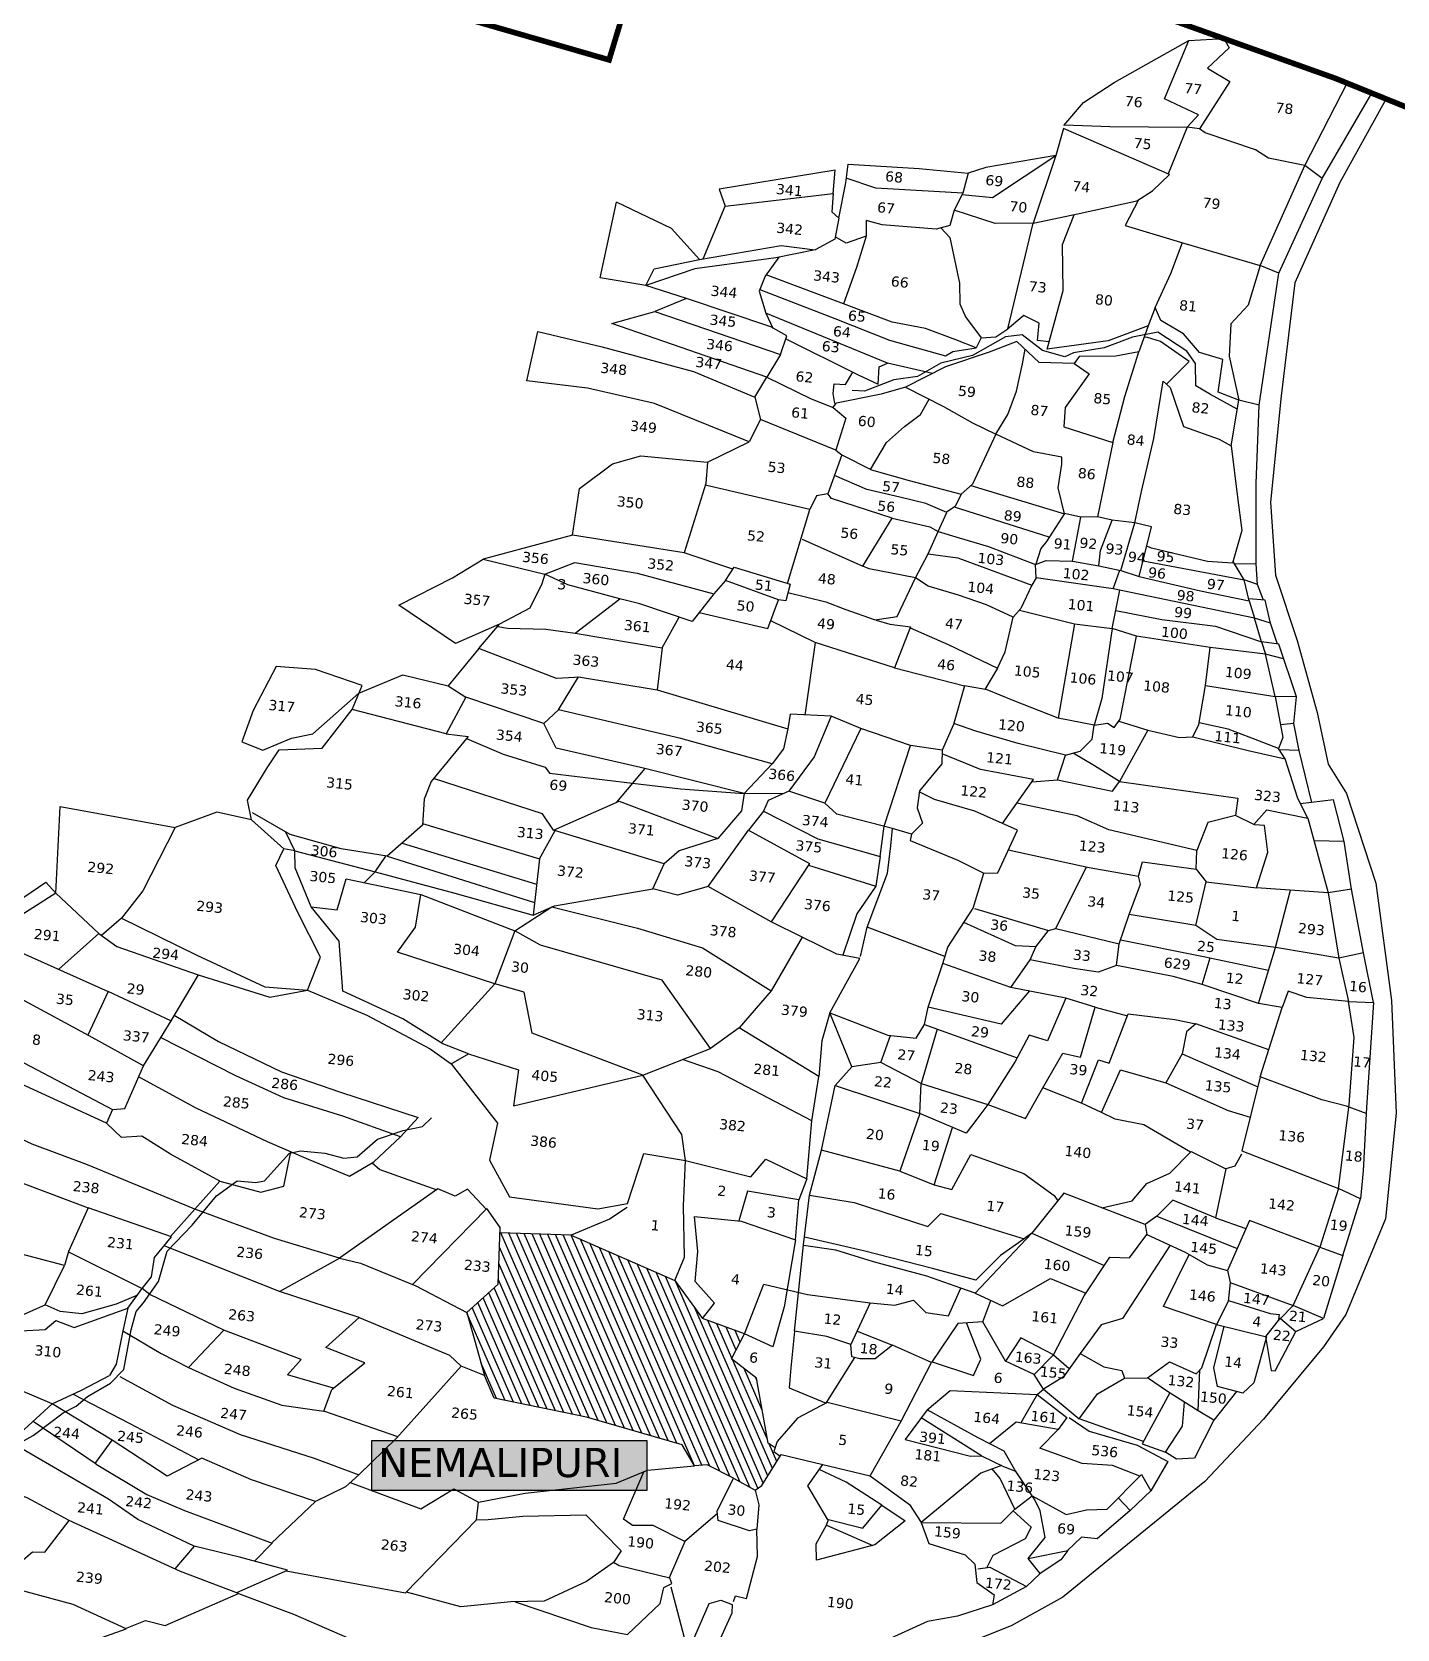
# Model space of a CAD drawing. Header units: inches. Extents: x 394927 to 400956, y 1849711 to 1856189.
# Drawn here: x 397017 to 399446, y 1851178 to 1854018 of the extents above; entities that cross this region are included whole.
import ezdxf

# ---------------------------------------------------------------- set-up
doc = ezdxf.new("R2010")
doc.units = ezdxf.units.IN
doc.header["$MEASUREMENT"] = 0
for name, color, linetype in [('BND', 6, 'Continuous'), ('NALA', 4, 'Continuous'), ('SY.AREA', 7, 'Continuous'), ('TEXT', 7, 'Continuous'), ('VILLAGE AREA', 1, 'Continuous')]:
    doc.layers.add(name, color=color, linetype=linetype)
doc.styles.get("Standard").update_dxf_attribs({"font": 'verdana.ttf'})

msp = doc.modelspace()

# ---------------------------------------------------------------- hatches: boundary and pattern name
h = msp.add_hatch(color=2)
h.dxf.hatch_style = 1
h.paths.add_polyline_path([(397621.7, 1851513.2), (398111, 1851513.2), (398111, 1851424.3), (397621.7, 1851424.3)])
at = {"layer": 'VILLAGE AREA', "linetype": 'ByBlock'}
h = msp.add_hatch(dxfattribs=at)
h.set_pattern_fill('ANSI31', color=256, scale=100, angle=68.5464313)
h.paths.add_polyline_path([(398209.9, 1851729.7), (398160.7, 1851797.7), (397976.7, 1851878.1), (397849.9, 1851882.4), (397846.8, 1851791), (397791, 1851740.7), (397822.3, 1851628.3), (397839.3, 1851588.3), (398003.5, 1851554.6), (398174.1, 1851505.5), (398195.7, 1851467.6), (398218.4, 1851469.9), (398265.5, 1851445.7), (398303.6, 1851424.9), (398315.7, 1851433.2), (398348.2, 1851484.8), (398337.1, 1851493.5), (398339.4, 1851500), (398326.6, 1851508.2), (398306.4, 1851623.6), (398261.8, 1851658.1), (398284.9, 1851702.7)])

# ---------------------------------------------------------------- linework, layer by layer
at = {"color": 4}
msp.add_lwpolyline([(399426.1, 1853898.7), (399343.9, 1853750), (399263.5, 1853571.4), (399239.7, 1853370.5), (399220.4, 1853181.5), (399229.4, 1853051.9), (399268, 1852935.8), (399303.8, 1852807.7), (399323.1, 1852715.6), (399355.9, 1852663.3), (399408, 1852504), (399435.5, 1852295.4), (399444.3, 1852095.2), (399425.1, 1851906.9), (399354.7, 1851736.8), (399314.8, 1851679.3), (399208.3, 1851550.6), (399103.4, 1851439.9), (398851.1, 1851234.4), (398759, 1851183.3), (398642, 1851136.6)], dxfattribs=at)
at = {"color": 2}
msp.add_lwpolyline([(397621.7, 1851513.2), (398111, 1851513.2), (398111, 1851424.3), (397621.7, 1851424.3)], close=True, dxfattribs=at)
at = {"layer": 'BND', "lineweight": 30, "const_width": 10}
for points in [[(398156.8, 1854341.1), (398043.9, 1853968.1), (397483.2, 1854129.9)], [(399484.7, 1851100), (399579.2, 1851279.4), (399790.8, 1851659.2), (399839.1, 1851752.4), (399873.4, 1852073.8), (399900.3, 1852310.8), (399918.1, 1852378.4), (399862.4, 1852528.8), (399827.5, 1852588.7), (399763, 1852761.6), (399726.7, 1852864.1), (399638.3, 1853115.9), (399675.9, 1853319.2), (399722.5, 1853530.2), (399770.1, 1853759.4), (399336, 1853935.2), (398699.3, 1854162.3)]]:
    msp.add_lwpolyline(points, dxfattribs=at)
at = {"layer": 'NALA'}
for points in [[(399161.5, 1853347.2), (399113.7, 1853373.2), (399087.6, 1853388.6), (399086.9, 1853428.3), (399071.5, 1853450.1), (399020.3, 1853483.7), (398975.2, 1853475.3), (398924.4, 1853456.3), (398870, 1853446.9), (398854.5, 1853440.1), (398815, 1853451.4), (398779, 1853478.9), (398749.1, 1853475.4), (398690.5, 1853442.4), (398633.8, 1853428.6), (398592.7, 1853405), (398550.6, 1853399), (398498.2, 1853378.8), (398476.2, 1853380)], [(396939.8, 1851478.1), (397019.4, 1851522), (397073, 1851562.2), (397095.8, 1851573.9), (397115.8, 1851591.3), (397156.8, 1851614.9), (397180.7, 1851639.2), (397193.9, 1851710), (397202.8, 1851742.6), (397215.8, 1851757.5), (397242.1, 1851795.5), (397257.9, 1851849.8), (397302.1, 1851895.6), (397345.4, 1851947.8), (397382.1, 1851974.8), (397415.3, 1851971.6), (397430.8, 1851974.7), (397475.3, 1852024.2), (397495.1, 1852028), (397538.5, 1852023.7), (397572.2, 1852015.2), (397595.5, 1852017.6), (397631.7, 1852048.7), (397677.7, 1852064.5), (397711.8, 1852071.1), (397728, 1852086.8)]]:
    msp.add_lwpolyline(points, dxfattribs=at)
at = {"layer": 'SY.AREA'}
for points in [[(398853, 1853851.4), (398887.6, 1853892.4), (398942.6, 1853927.8), (399075.2, 1854002.7), (399137.2, 1854006.1), (399146.7, 1853989.4), (399108.5, 1853953.3), (399148, 1853929.8), (399094.4, 1853845.5), (399072.5, 1853848.5), (399092.4, 1853870.5), (399032.1, 1853898.6), (399075.2, 1854002.7)], [(399281.7, 1853780), (399356.7, 1853926.8)], [(399312.2, 1853757), (399400.7, 1853909)], [(398672.1, 1853728.9), (398725.7, 1853723.2), (398838.8, 1853798.2), (398798.5, 1853677.9), (398880.1, 1853694.7), (398982.8, 1853717.5), (399010.4, 1853735.4), (399040.8, 1853764.4), (398852.4, 1853845.9), (398838.8, 1853798.2), (398714.2, 1853776.9), (398682.8, 1853766.4)], [(398854.1, 1853852.7), (398934.9, 1853849.6), (399072.5, 1853848.5), (399038.7, 1853765.3)], [(398985.5, 1853719.2), (398962, 1853673.8), (399066.4, 1853642.3), (399202, 1853602.3), (399281.7, 1853780), (399217.2, 1853793.5), (399193.8, 1853808.2), (399104.3, 1853838.3), (399094.4, 1853845.5)], [(398442.6, 1853730.5), (398445.8, 1853771.9), (398239.9, 1853738), (398250.2, 1853707.7)], [(398452.5, 1853686.9), (398464.9, 1853749.6), (398469, 1853782.9), (398595.3, 1853775), (398682.8, 1853766.4), (398673.1, 1853731), (398518.5, 1853740), (398465.9, 1853757.6)], [(399235.6, 1853588.8), (399312.2, 1853757), (399281.7, 1853780)], [(398109.3, 1853566.8), (398028, 1853580.4), (398057.2, 1853715.1)], [(398204.5, 1853613.4), (398154.8, 1853668.2), (398057.2, 1853715.1)], [(398211.5, 1853614.5), (398250.2, 1853707.7), (398442.6, 1853730.5), (398440.3, 1853697.9), (398452.5, 1853686.9), (398445.3, 1853649.5), (398410.6, 1853630.4)], [(398673.1, 1853731), (398657.7, 1853700.6), (398649.8, 1853673.8), (398626, 1853667.3), (398529.9, 1853675), (398501.3, 1853682.2), (398501.3, 1853654.7), (398465.4, 1853642.2), (398446, 1853653.3)], [(398705.6, 1853473.9), (398731.6, 1853475.8), (398753.4, 1853489.7), (398798.5, 1853677.9), (398731, 1853677.4), (398657.7, 1853700.6)], [(399015.1, 1853527.7), (399003, 1853495.2), (398932, 1853468.4), (398823, 1853453.4), (398851.9, 1853557.9), (398850.2, 1853639.8), (398871.1, 1853692.8)], [(398634, 1853669.5), (398650.3, 1853652.5), (398667.2, 1853570.9), (398668.1, 1853534.5), (398678.2, 1853511.3), (398705.6, 1853473.9), (398696.8, 1853456.2)], [(398181.7, 1853543.7), (398109.3, 1853566.8), (398123.8, 1853596.4), (398204.5, 1853613.4), (398350, 1853638.1), (398410.6, 1853630.4), (398340.7, 1853616), (398196.6, 1853596.4), (398109.3, 1853566.8)], [(398501.3, 1853654.7), (398484.2, 1853598.7), (398461, 1853534.4), (398323.6, 1853586.1)], [(399202, 1853602.3), (399180.8, 1853531.8), (399149.9, 1853498.5), (399147, 1853441.1), (399164.2, 1853363), (399127.4, 1853377.3), (399135.7, 1853435.1), (399094.3, 1853448), (399065.6, 1853481), (399025.3, 1853504.5), (399015.1, 1853527.7), (399043.2, 1853588), (399063.8, 1853643.1)], [(398345.9, 1853617), (398321.5, 1853583.2), (398310.9, 1853556.8), (398323, 1853517.4), (398335.3, 1853491.3)], [(399200.3, 1853354.1), (399235.6, 1853588.8), (399202, 1853602.3)], [(398312.2, 1853560), (398445.2, 1853508.4), (398542.6, 1853469.5), (398642.1, 1853442), (398655.3, 1853449.6), (398696.8, 1853456.2), (398660.9, 1853470.4), (398606.9, 1853490.7), (398547.6, 1853501.9), (398461, 1853534.4)], [(398303.2, 1853368.2), (398324.3, 1853403.6), (398048.5, 1853499.1), (398125.3, 1853520.8), (398348.7, 1853443.9), (398324.3, 1853403.6)], [(398348.7, 1853443.9), (398360, 1853477.4), (398331.4, 1853493.5), (398181.7, 1853543.7), (398125.3, 1853520.8)], [(398619.1, 1853410.4), (398539.4, 1853428.6), (398435.2, 1853471.7), (398323, 1853517.4)], [(399003, 1853495.2), (398986, 1853448.9), (398945.3, 1853441.4), (398880.4, 1853440.6), (398871.2, 1853428.2), (398809.1, 1853429.9), (398769.3, 1853467.5), (398720.3, 1853448.4), (398642.3, 1853422.3), (398571.1, 1853385.8), (398638.9, 1853351.6), (398690.2, 1853322.6), (398731.8, 1853302.6), (398753, 1853337.7), (398768.6, 1853378.8), (398779.6, 1853427.5), (398784.1, 1853453.5)], [(398826.7, 1853466.8), (398805.9, 1853469.2), (398808.9, 1853500), (398781.8, 1853513.3), (398752.7, 1853489.2)], [(398218.7, 1853252.6), (398293, 1853289), (398124.6, 1853356.8), (398005.3, 1853384.3), (397897.8, 1853397.5), (397916.9, 1853484.9), (398031.6, 1853457.9), (398193.8, 1853413.9), (398303.2, 1853368.2), (398313.4, 1853328.6), (398293, 1853289)], [(398358.1, 1853471.9), (398486.7, 1853408.1), (398522.4, 1853391.2), (398524.5, 1853422.1), (398539.4, 1853428.6)], [(399035.7, 1853391.3), (399075.7, 1853431.9), (399025, 1853467.5), (399001.7, 1853474.4), (398995.7, 1853475.2)], [(398871.2, 1853428.2), (398897.8, 1853409.6), (398855.5, 1853349.9), (398853, 1853315.5), (398940, 1853287.4), (398961.4, 1853369.7), (398986, 1853448.9)], [(398324.3, 1853403.6), (398403.2, 1853365.5), (398442.5, 1853349.7), (398448, 1853357.6)], [(398571.1, 1853385.8), (398527.8, 1853373.9), (398445.3, 1853357.1), (398442.6, 1853375.1), (398444.2, 1853391.8), (398464.6, 1853390.7), (398477.5, 1853412.6)], [(398954.3, 1853060.2), (398987, 1853049.3), (399008.9, 1853137.5), (398979, 1853144.6), (398991.1, 1853200.6), (399013.1, 1853294.8), (399029.8, 1853396.9), (399042, 1853385.5), (399065.8, 1853316.2), (399129, 1853293.7), (399150.4, 1853281.9), (399164.2, 1853363)], [(398442.5, 1853349.7), (398465, 1853331), (398447, 1853273.8), (398313.4, 1853328.6)], [(398509, 1853239.9), (398537.5, 1853287.4), (398569.3, 1853316.4), (398597.8, 1853337.6), (398613.4, 1853364.5)], [(399195, 1853072), (399194.8, 1853214.5), (399200.3, 1853354.1), (399164.2, 1853363)], [(398731.8, 1853302.6), (398690.2, 1853213.8), (398670.3, 1853195.8)], [(398687.2, 1853211.1), (398853.8, 1853160.9), (398842.8, 1853207), (398849.5, 1853249.3), (398849.2, 1853261.8), (398799, 1853271.3), (398731.8, 1853302.6)], [(397978.6, 1853123.2), (397991.5, 1853206.1), (398049.8, 1853249.7), (398100.6, 1853264.2), (398218.7, 1853252.6), (398215.9, 1853214.7), (398177.6, 1853091.6)], [(398447, 1853273.8), (398458.1, 1853265.7), (398433.1, 1853196.3), (398412.6, 1853192.6), (398401.3, 1853168.6)], [(398458.1, 1853265.7), (398511, 1853238.9), (398577.5, 1853220.4), (398670.3, 1853195.8), (398659.3, 1853173.6), (398644, 1853163.9)], [(398940, 1853287.4), (398912.9, 1853155.5), (398883.1, 1853154.9)], [(399150.4, 1853281.9), (399161.9, 1853190.2), (399169.6, 1853131), (399153.1, 1853073.2), (399108.3, 1853075.8), (399008.9, 1853100), (399000.5, 1853103.5)], [(398361.3, 1853037.2), (398401.3, 1853168.6), (398215.1, 1853212.1)], [(398547.4, 1853153), (398614.7, 1853137.6), (398629.6, 1853129.4), (398644.9, 1853163.5), (398607.1, 1853179.1), (398561.1, 1853190.4), (398502.4, 1853204.4), (398444.9, 1853229.1)], [(398387.4, 1853115.5), (398495.5, 1853067.7), (398547.4, 1853153), (398439.6, 1853188.4), (398433.1, 1853196.3)], [(398611.4, 1853090), (398629.6, 1853129.4), (398666.4, 1853118), (398719.1, 1853102.6), (398802.3, 1853071), (398821.4, 1853077.8), (398868.3, 1853076.8), (398883.1, 1853154.9), (398854.1, 1853161.4), (398822.1, 1853111.4), (398811.7, 1853099.2), (398802.9, 1853071.2)], [(398827, 1853119.1), (398658.2, 1853172.9)], [(398868.3, 1853076.8), (398915.2, 1853068.1), (398918, 1853095.9), (398939.1, 1853149.5), (398912.9, 1853155.5)], [(398915.2, 1853068.1), (398954.3, 1853060.2), (398979, 1853144.6), (398939.1, 1853149.5)], [(398264.1, 1853062.6), (398177.6, 1853091.6), (397978.6, 1853123.2), (397819.6, 1853080.2)], [(397812.4, 1852921.5), (397849.2, 1852964.4), (397770.4, 1852930.2), (397670, 1852998.7), (397765.1, 1853047.1), (397819.6, 1853080.2), (397929.7, 1853053.6), (397924.2, 1853036.4), (397903.2, 1852992.9), (397849.2, 1852964.4)], [(397929.7, 1853053.6), (397982.9, 1853074.4), (398093.9, 1853055.1), (398230, 1853018.5), (398191.6, 1852969.2), (398098.8, 1853000.7), (398063.2, 1853009.7)], [(398251, 1853042.5), (398266.3, 1853066.1), (398365.8, 1853035.9), (398358.2, 1853005.9), (398345.4, 1853008.1)], [(398362.1, 1853021.2), (398429.7, 1853004.2), (398463.2, 1852991.2), (398517.5, 1852972.1), (398556.5, 1852978.5), (398588.7, 1853046.8), (398506.5, 1853063.1), (398495.5, 1853067.7)], [(398579.6, 1852958.2), (398647.1, 1852928.2), (398735, 1852886.4), (398748.6, 1852915.2), (398762.8, 1852977.1), (398715.4, 1852999.1), (398665.5, 1853016.3), (398611.8, 1853032.3), (398588.7, 1853046.8), (398611.4, 1853090), (398664.3, 1853082.8), (398796, 1853034.1), (398776.6, 1852992.6), (398762.8, 1852977.1)], [(398803.4, 1853047.1), (398802.3, 1853071)], [(398987, 1853049.3), (399096, 1853023.9), (399182.5, 1853006.4), (399173.6, 1853043.3), (399153.9, 1853076.2)], [(398994, 1853077.4), (399173.6, 1853043.3)], [(399197.5, 1853035.1), (399195, 1853072), (399156.7, 1853071.5)], [(397845.7, 1852960.3), (397863.4, 1852957.7), (397931.2, 1852955.7), (397983.6, 1852948.7), (398063.2, 1853009.7), (397970.6, 1853034.7), (397929.7, 1853053.6)], [(398204.1, 1852985.2), (398326.4, 1852956.9), (398345.4, 1853008.1), (398251, 1853042.5), (398230, 1853018.5)], [(398940.9, 1853027.4), (398803.4, 1853047.1), (398796, 1853034.1)], [(399182.5, 1853006.4), (399192.2, 1852975.2), (398940.9, 1853027.4), (398952.4, 1853060.6)], [(399208.1, 1853007.5), (399197.5, 1853035.1), (399173.6, 1853043.3)], [(398773.7, 1852989.3), (398872.1, 1852965.4), (398938.8, 1852956.9), (398952.4, 1853025)], [(399220.3, 1852966.7), (399211.1, 1853007.3), (399181.8, 1853009.4)], [(397983.6, 1852948.7), (398138.6, 1852922.3), (398168.4, 1852977.1)], [(398945.2, 1852988.8), (399027.4, 1852973.2), (399122.5, 1852960.8), (399204.4, 1852933.2), (399192.2, 1852975.2)], [(398519, 1852972), (398543.3, 1852964.5), (398580.2, 1852959.8), (398551.6, 1852887.1), (398410.3, 1852932.1), (398331.5, 1852970.8)], [(398872.1, 1852965.4), (398842.6, 1852797.3)], [(399204.4, 1852933.2), (399211.7, 1852911.2), (399113.4, 1852923.4), (398982.1, 1852943.2), (398938.8, 1852956.9), (398920.6, 1852832.3), (398907.1, 1852785.3), (398930.6, 1852788.6), (398942.3, 1852780.6), (398953.2, 1852795.8), (398982.1, 1852943.2)], [(399232.8, 1852929.3), (399220.3, 1852966.7), (399192.2, 1852975.2)], [(397992.9, 1852870.6), (397950.5, 1852867.9), (397812.4, 1852921.5), (397757.9, 1852855)], [(398138.6, 1852922.3), (398129.6, 1852848.1)], [(398410.3, 1852932.1), (398392.1, 1852803.1)], [(398950.5, 1852792), (399002.5, 1852775.9), (399058.8, 1852762.9), (399082.1, 1852764.4), (399093, 1852786.4), (399104.8, 1852855.3), (399113.4, 1852923.4)], [(399266.7, 1852835.3), (399235.1, 1852929), (399204.4, 1852933.2)], [(399104.8, 1852855.3), (399228.6, 1852836.2), (399211.7, 1852911.2)], [(399243.9, 1852902.9), (399211.7, 1852911.2)], [(397408, 1852616.6), (397400.4, 1852651.9), (397435.4, 1852709), (397456.7, 1852741.1), (397533.2, 1852743.9), (397586.7, 1852813), (397604.7, 1852855.4), (397521.9, 1852884.3), (397451.4, 1852889.5), (397410.8, 1852811.3), (397390.6, 1852755.3), (397428.1, 1852740.4), (397478.7, 1852762.2), (397516.7, 1852769.8), (397599, 1852841.9), (397676.7, 1852874.3), (397757.9, 1852855), (397788.8, 1852834.7), (397753.9, 1852769.8), (397586.7, 1852813)], [(397953.8, 1852812.3), (397989.3, 1852871.2), (398129.6, 1852848.1), (398361.6, 1852778.8)], [(398551.6, 1852887.1), (398676, 1852854.7), (398656.6, 1852786.3), (398636.4, 1852740.4), (398580.3, 1852748.9)], [(398735, 1852886.4), (398712.5, 1852848.5)], [(398107.4, 1852707.9), (397949.8, 1852743.9), (397928.1, 1852787.9), (397788.8, 1852834.7)], [(398855.7, 1852731.5), (398881.8, 1852738.7), (398903.5, 1852760.1), (398907.1, 1852785.3), (398842.6, 1852797.3), (398762.5, 1852828.7), (398716.4, 1852847.8), (398676, 1852854.7)], [(399228.6, 1852836.2), (399242.7, 1852763), (399234.5, 1852743.8), (399182.7, 1852763.9), (399145.4, 1852778.2), (399093.4, 1852788.9)], [(399262, 1852787.9), (399266.7, 1852835.3), (399228.6, 1852836.2)], [(398334, 1852716.3), (398171.3, 1852761.2), (397953.8, 1852812.3), (397928.1, 1852787.9)], [(398439.2, 1852800.9), (398365.9, 1852804.4), (398361.6, 1852778.8), (398354.3, 1852743.2), (398334, 1852716.3), (398284.1, 1852663.5), (398355.6, 1852664.1)], [(398494.5, 1852778.1), (398439.2, 1852800.9), (398408.8, 1852728.5), (398363.7, 1852667.8)], [(398526.4, 1852551.3), (398533.2, 1852605.2), (398580.3, 1852748.9), (398492, 1852779), (398427.8, 1852646.6)], [(398795.9, 1852684.4), (398841.6, 1852688), (398855.7, 1852731.5), (398771.6, 1852752.5), (398696.5, 1852774.5), (398657, 1852787.9)], [(399271.6, 1852740.1), (399262, 1852787.9), (399238.4, 1852785.5)], [(397753.9, 1852769.8), (397793.2, 1852765.1), (397727.4, 1852685.1), (397714.7, 1852653.5), (397711.9, 1852607), (397649.3, 1852551.8), (397567.5, 1852565), (397476.6, 1852590.4), (397409.4, 1852629)], [(397790.3, 1852761.6), (397855.5, 1852733.6), (397930.4, 1852710.2), (397937.8, 1852699.5), (398085.4, 1852681.8), (398171.2, 1852672), (398284.1, 1852663.5)], [(399002.5, 1852775.9), (398952, 1852685.1), (398907.7, 1852712.9), (398869.3, 1852735.3)], [(399082.1, 1852764.4), (399181, 1852739.7), (399246.5, 1852725.1), (399234.5, 1852743.8)], [(398636.4, 1852740.4), (398636, 1852716), (398596.1, 1852668.1), (398592.1, 1852638.2), (398601.2, 1852610.9), (398581.7, 1852591.3), (398548.1, 1852601.3)], [(398744, 1852609.9), (398798.6, 1852688.3), (398704.5, 1852706.3), (398636.3, 1852734.3)], [(399190.8, 1852608.2), (399214.2, 1852634.7), (399287.1, 1852619.7), (399269, 1852654.7), (399246.5, 1852725.1)], [(399294, 1852647.5), (399271.6, 1852740.1), (399236.1, 1852741.3)], [(398284.1, 1852663.5), (398107.4, 1852707.9), (398056.8, 1852647.9)], [(397627.6, 1852524.5), (397769.7, 1852486.1), (397908.7, 1852447.3), (397946.6, 1852463.5), (398121.9, 1852493.9), (398141.8, 1852538.6), (397945.2, 1852598.6), (397925.5, 1852627.3), (397731.6, 1852690.2)], [(398491.3, 1852373.8), (398502.9, 1852425.7), (398539.4, 1852521.7), (398545.1, 1852570.5), (398548.1, 1852601.3), (398449.1, 1852626.9), (398427.8, 1852646.6), (398363.7, 1852667.8), (398326.7, 1852651), (398318.3, 1852632.3), (398291.7, 1852598.1)], [(398581.7, 1852591.3), (398579.6, 1852579.8), (398664.2, 1852545.1), (398710.8, 1852521.9), (398735.4, 1852522.5), (398770.2, 1852598.2), (398694.3, 1852632.1), (398622.9, 1852652.7), (398595.8, 1852666.3)], [(398841.6, 1852688), (398939.5, 1852667.8), (398952, 1852685.1), (399162.5, 1852655.4), (399158.5, 1852624.6), (399109.3, 1852611.8), (399089.7, 1852561.9), (398932.9, 1852598.8), (398876.6, 1852623.9), (398769.3, 1852646.2)], [(397059.9, 1852486), (397067.3, 1852640.5), (397272.2, 1852603.1), (397214.4, 1852490.3), (397176.8, 1852442.1), (397141.1, 1852410.9)], [(397945.2, 1852598.6), (398061.7, 1852650.1), (398237.1, 1852583.5)], [(398284.1, 1852663.5), (398279.2, 1852632.4), (398237.1, 1852583.5), (398168.8, 1852561.3), (398141.8, 1852538.6)], [(399351.5, 1852578), (399332.3, 1852652.2), (399274.1, 1852645)], [(397176.8, 1852442.1), (397310.6, 1852376.2), (397431.7, 1852319.7), (397507.3, 1852314), (397530.3, 1852372.3), (397489.8, 1852453.3), (397451.1, 1852535.4), (397465.3, 1852565.2), (397408, 1852616.6), (397346.2, 1852630.5), (397272.2, 1852603.1)], [(397712.1, 1852610.2), (397920.2, 1852547.4), (397947.9, 1852597.7)], [(398318.3, 1852632.3), (398415, 1852582.8), (398526.4, 1852551.3), (398518.5, 1852498.6)], [(399088.4, 1852528.8), (399105.8, 1852506.6), (399195.7, 1852495.8), (399215.6, 1852559.3), (399209.6, 1852606.8), (399192, 1852607.6), (399158.5, 1852624.6)], [(399287.1, 1852619.7), (399323.2, 1852486.9), (399195.7, 1852495.8)], [(397485, 1852561.4), (397469.1, 1852594.7)], [(398220.4, 1852498.1), (398291.7, 1852598.1), (398400.4, 1852539.1), (398332.5, 1852435)], [(399364.6, 1852493.3), (399351.5, 1852578), (399298.1, 1852579.4)], [(397313.1, 1852340.9), (397440.4, 1852301.6), (397507.3, 1852314), (397612.9, 1852269.1), (397725.6, 1852209.6), (397762.8, 1852182.6), (397794, 1852200.3), (397748.2, 1852218.6), (397677.2, 1852262.7), (397570.4, 1852312.2), (397563.5, 1852401), (397514.1, 1852462.1), (397485.5, 1852531.1), (397485, 1852561.4), (397465.3, 1852565.2)], [(397485, 1852561.4), (397627.6, 1852524.5), (397647, 1852552.2)], [(397649.3, 1852551.8), (397911.3, 1852469.6)], [(397675.8, 1852575.2), (397915, 1852502.1)], [(398754.1, 1852563.3), (398897.9, 1852531.9), (398985.4, 1852516.4), (398992.9, 1852542.1), (399088.4, 1852528.8), (399089.7, 1852561.9)], [(397627.6, 1852524.5), (397608.3, 1852504.7)], [(397920.2, 1852547.4), (397908.7, 1852447.3)], [(398398.4, 1852535.9), (398518.5, 1852498.6), (398484.8, 1852449.8), (398459.8, 1852375.9)], [(398694.2, 1852459), (398825.4, 1852420.1), (398838.4, 1852423.7), (398893.3, 1852532.9)], [(396936.3, 1852408.2), (396920.5, 1852423.6), (397041.9, 1852505.9), (397059.9, 1852486), (396936.3, 1852408.2)], [(397514.1, 1852462.1), (397560.4, 1852456.9), (397576, 1852511.5), (397708.8, 1852483.8)], [(398387.6, 1852408.2), (398332.5, 1852435), (398220.4, 1852498.1), (398165.8, 1852483), (398121.9, 1852493.9)], [(398856.5, 1852299.4), (398758.7, 1852318.8), (398637.6, 1852361), (398646.3, 1852390.4), (398691.3, 1852459.3), (398710.8, 1852521.9)], [(399087.6, 1852428.9), (398969.2, 1852448.3), (398989.1, 1852502.1), (398985.4, 1852516.4)], [(399342.1, 1852370.7), (399359, 1852293.7), (399285.4, 1852301), (399252.2, 1852312), (399241.5, 1852282.8), (399199.2, 1852289.9), (399229.5, 1852389.5), (399125.2, 1852403.7), (399087.6, 1852428.9), (399105.8, 1852506.6)], [(397059.9, 1852486), (397136, 1852414.5), (397064.9, 1852350.9)], [(397876, 1852419), (397840.8, 1852324.8), (397667.6, 1852381.5), (397699.7, 1852425.9), (397708.8, 1852483.8), (397876, 1852419)], [(399323.2, 1852486.9), (399342.1, 1852370.7), (399229.5, 1852389.5), (399256.1, 1852491.6)], [(399386.1, 1852380.2), (399364.6, 1852493.3), (399323.2, 1852486.9)], [(397942.3, 1852461.7), (398094.2, 1852423.9), (398210.3, 1852389.2), (398332.1, 1852312.8), (398275.4, 1852246.6), (398224.2, 1852210.1), (398138.4, 1852331.8), (397922, 1852393.7), (397876, 1852419), (397942.3, 1852461.7)], [(398838.4, 1852423.7), (398951.2, 1852396.1), (398969.2, 1852448.3)], [(397136, 1852414.5), (397168.3, 1852391.5), (397313.1, 1852340.9), (397264.4, 1852259.2), (397152.7, 1852311.7)], [(398641.3, 1852373.4), (398502.9, 1852425.7)], [(398803, 1852391.1), (398766.9, 1852392.7), (398674.8, 1852434.1)], [(398946.4, 1852357.4), (398914, 1852346), (398870.5, 1852352.2), (398792.8, 1852367.6), (398803, 1852391.1), (398825.4, 1852420.1)], [(396916.3, 1852345.9), (396936.3, 1852408.2), (397152.7, 1852311.7), (397116.6, 1852233.9)], [(398436.6, 1852273.5), (398490, 1852370.2), (398448.9, 1852378), (398387.6, 1852408.2), (398332.1, 1852312.8)], [(399098.7, 1852323.9), (399047.2, 1852337.8), (398946.4, 1852357.4), (398951.2, 1852396.1)], [(398953.7, 1852403.4), (399101.6, 1852373.5), (399217.2, 1852349.1)], [(399404, 1852291.7), (399386.1, 1852380.2), (399342.1, 1852370.7)], [(398791.5, 1852312.3), (398741.5, 1852253.4), (398611.4, 1852283.8), (398637.6, 1852361)], [(398758.7, 1852318.8), (398792.8, 1852367.6)], [(399199.2, 1852289.9), (399098.7, 1852323.9), (399113.2, 1852371)], [(396873.4, 1852244.6), (396916.3, 1852345.9), (396970.6, 1852317.2), (396940.8, 1852251.8), (396971.6, 1852240.1), (396958.1, 1852207.8), (397160.6, 1852101.4), (397149.6, 1852077.4), (396998.8, 1852146.7), (396980.3, 1852126), (396902.2, 1852167)], [(397840.8, 1852324.8), (397745.4, 1852220.3)], [(397794, 1852200.3), (397882.5, 1852171.9), (397873.7, 1852108.3), (398104.1, 1852162.7), (397907.1, 1852237.3), (397892.7, 1852310.5), (397840.8, 1852324.8)], [(397160.6, 1852101.4), (397182.4, 1852103.6), (397215.8, 1852179), (397118.9, 1852232.6), (396969.1, 1852314)], [(398908.8, 1852283.5), (398856.5, 1852299.4), (398823.6, 1852223.5), (398791.4, 1852233.5), (398766.3, 1852187.1), (398717.7, 1852110.7), (398784.7, 1852085.6), (398815.4, 1852139.9)], [(397270.3, 1852269.2), (397348.8, 1852222.3), (397461, 1852168.4), (397565.9, 1852132.2), (397704.1, 1852087.3), (397672.7, 1852052.7)], [(398400.3, 1851949.2), (398421.9, 1852029.3), (398446.2, 1852144.1), (398475.6, 1852177.5), (398436.6, 1852273.5), (398422.4, 1852223.7), (398417.1, 1852160)], [(398436.6, 1852273.5), (398539.8, 1852233.7), (398590.2, 1852228.7), (398605.2, 1852252.6), (398611.4, 1852283.8)], [(398884.2, 1852112.6), (398815.4, 1852139.9), (398850.9, 1852201.9), (398882.5, 1852194.9), (398908.8, 1852283.5), (398965.9, 1852267.9)], [(398919.8, 1852096.4), (398884.2, 1852112.6), (398914.3, 1852189.8), (398933.3, 1852184), (398967.3, 1852271.6), (399050.4, 1852261.5), (399087.9, 1852253.9), (399070.8, 1852239.9), (399063.1, 1852200.6), (399034.5, 1852148.7)], [(399390.9, 1852094.5), (399355.6, 1852107.7), (399311.7, 1852118.8), (399202.2, 1852159.9), (399241.5, 1852282.8)], [(399359, 1852293.7), (399404, 1852291.7), (399391.5, 1852105.2), (399385.3, 1851992.5), (399380.5, 1851942.5), (399341.2, 1851961), (399360.7, 1852109.6), (399369.5, 1852229.5), (399359, 1852293.7)], [(397263.5, 1851875.8), (397306.9, 1851924.6), (397116.3, 1852003.3), (397017.8, 1852039.8), (396942.4, 1852074.9), (396866.8, 1852115.4), (396902.2, 1852167), (396958.1, 1852207.8), (396873.4, 1852244.6), (396774, 1852140.1)], [(397264.4, 1852259.2), (397214.8, 1852179.5)], [(398404.7, 1852081.2), (398417.1, 1852160), (398275.4, 1852246.6)], [(398627.3, 1852244.7), (398598.9, 1852147.7), (398717.7, 1852110.7), (398698.3, 1852084.2), (398679.2, 1852059.7), (398596.5, 1852094.2), (398598.9, 1852147.7), (398527.2, 1852185.1), (398544.6, 1852233.2)], [(398605.2, 1852252.6), (398769.8, 1852193.6)], [(399217.4, 1852207.5), (399087.9, 1852253.9)], [(397207.3, 1852159.9), (397308.6, 1852104.7), (397435.8, 1852044.8), (397508.4, 1852013), (397582.1, 1851983.1), (397625.5, 1852008.7), (397672.7, 1852052.7), (397570.5, 1852090), (397465.2, 1852122.4), (397380.1, 1852161.2), (397246.1, 1852229.8)], [(397762.8, 1852182.6), (397845.6, 1852077.4), (397831.3, 1852011.3), (397866.5, 1851946.4), (398023.6, 1851925), (398076.5, 1851934.5), (398106, 1852023.2), (398180.1, 1852010.8), (398173.4, 1852057.3), (398104.1, 1852162.7), (398224.2, 1852210.1)], [(398395.4, 1851978.5), (398404.7, 1852081.2), (398238.1, 1852168.3), (398174.5, 1852190.5)], [(398527.2, 1852185.1), (398475.6, 1852177.5)], [(399063.1, 1852200.6), (399197.8, 1852142)], [(399078.2, 1852025.6), (398994.9, 1852074.4), (398944, 1852084.2), (398919.8, 1852096.4), (398953.6, 1852172.3), (399034.5, 1852148.7), (399145.1, 1852099.7), (399184.4, 1852087.7)], [(399202.2, 1852159.9), (399169.7, 1852028.2), (399341.2, 1851961), (399308.5, 1851856.7), (399349.1, 1851841.9), (399380.5, 1851942.5)], [(396745.1, 1852092.4), (396774, 1852140.1), (396866.8, 1852115.4), (396839.5, 1852031.2), (397117.4, 1851926.5), (397082.2, 1851848.9), (397075.4, 1851824.3)], [(398446.2, 1852144.1), (398596.5, 1852094.2), (398561.1, 1851992.1), (398421.9, 1852029.3)], [(397825.1, 1851924.6), (397791.9, 1851959.6), (397769.9, 1851947.5), (397739.4, 1851960.3), (397564.1, 1851836.9), (397448.6, 1851871.9), (397306.9, 1851924.6), (397351.2, 1851974.3), (397263.6, 1852021.9), (397212.7, 1852054.4), (397176.7, 1852051.5), (397149.6, 1852077.4)], [(398561.1, 1851992.1), (398622.2, 1851967.5), (398655, 1852069.8)], [(397351.2, 1851974.3), (397424.2, 1851954.6), (397465, 1851965.5), (397477.8, 1852026.5)], [(398075.8, 1851927), (398044.7, 1851906.8), (397976.7, 1851878.1), (398160.7, 1851797.7), (398177.8, 1851838.9), (398176.5, 1851930.2), (398180.1, 1852010.8), (398296.1, 1851981.7), (398322.5, 1852013.5), (398395.4, 1851978.5), (398381.5, 1851940.7), (398289.9, 1851956.3), (398274.5, 1851903.6)], [(398622.2, 1851967.5), (398653.7, 1851959.5), (398687.2, 1852021.7), (398781.8, 1851988), (398835.6, 1851948.5), (398841.9, 1851939.2)], [(398920.4, 1851926.8), (398974.7, 1851939.1), (399000.3, 1851969.8), (399041.2, 1851988.3), (399079.2, 1852026.6), (399141.2, 1851996.3)], [(399169.1, 1852021.9), (399157.3, 1852000.6), (399141.2, 1851996.3), (399122.8, 1851909.1), (399176.7, 1851889.8)], [(397622.3, 1852006.7), (397635.9, 1851994.7), (397737.4, 1851958.9)], [(397082.1, 1851848.5), (397213.4, 1851783.3), (397230.1, 1851804.1), (397235.2, 1851838.2), (397265.6, 1851875), (397117.4, 1851926.5)], [(397791, 1851740.7), (397846.8, 1851791), (397850.2, 1851891.6), (397826.2, 1851925.8), (397694.2, 1851790.3)], [(398339.4, 1851500), (398326.6, 1851508.2), (398306.4, 1851623.6), (398261.8, 1851658.1), (398284.9, 1851702.7), (398209.9, 1851729.7), (398231.4, 1851757.4), (398196.8, 1851795.8), (398202, 1851849), (398196.1, 1851911.3), (398278.9, 1851903.2), (398375.5, 1851869.8), (398355.2, 1851750.8), (398335.4, 1851679.4), (398284.9, 1851702.7), (398319.1, 1851791), (398396.6, 1851772.3), (398508.6, 1851757.9), (398474.1, 1851683.7), (398431.1, 1851698.1), (398374, 1851707.2), (398389.9, 1851860.7), (398400.3, 1851949.2), (398480.1, 1851936.3), (398610.7, 1851893.6), (398634.3, 1851916.8), (398697.3, 1851897.9), (398782.1, 1851871.6), (398739.9, 1851841.7), (398696.4, 1851798.2), (398619, 1851818.6), (398496.7, 1851850.2), (398391.5, 1851874.3)], [(398375.5, 1851869.8), (398381.5, 1851940.7)], [(398997.4, 1851897), (398852.8, 1851953), (398795.9, 1851881.4), (398782.1, 1851871.6)], [(399122.8, 1851909.1), (399046.6, 1851940.1), (399018.4, 1851911.6), (399161.3, 1851854.6)], [(399018.4, 1851911.6), (398997.4, 1851897), (399000.5, 1851879.1), (399068.9, 1851848), (399107.8, 1851825.6), (399143.9, 1851815.2)], [(399349.1, 1851841.9), (399314.6, 1851730), (399261.1, 1851752.8), (399308.5, 1851856.7), (399183, 1851904.2), (399143.9, 1851815.2), (399148.7, 1851794.2), (399261.1, 1851752.8), (399238.3, 1851729.7), (399265.3, 1851706.5), (399314.6, 1851730)], [(396982.3, 1851513), (397053, 1851577.9), (396872.7, 1851654.5), (396866.1, 1851639.5), (396835.3, 1851652.1), (396750.5, 1851629.1), (396743, 1851734.6), (396822.1, 1851702.7), (396856.8, 1851747.7), (396862.1, 1851777), (396999.2, 1851735.8), (397040.8, 1851754.2), (397075.4, 1851824.3), (396804.5, 1851895), (396743, 1851734.6)], [(397976.7, 1851878.1), (397849.9, 1851882.4)], [(398795.9, 1851881.4), (398695.3, 1851774.8), (398669.4, 1851783.8)], [(398795.9, 1851881.4), (398924.9, 1851824.4)], [(398834.5, 1851665.2), (398888.8, 1851770.4), (398934.7, 1851839.2), (398969.8, 1851837.7), (399000.5, 1851879.1)], [(397457.6, 1851778), (397320.1, 1851832.2), (397252.7, 1851859.3)], [(398508.6, 1851757.9), (398552.1, 1851753.6), (398585.4, 1851762.3), (398607.1, 1851740.5), (398647.5, 1851734.8), (398669.4, 1851783.8), (398609.2, 1851805.1), (398514.4, 1851830.6), (398447.4, 1851851.7), (398389.8, 1851859.9)], [(399042, 1851860.2), (398957.5, 1851729.9), (398919, 1851718.5), (398881.7, 1851667.5), (398924.3, 1851643.7), (398956, 1851637.7), (398960.5, 1851623.5), (399001.7, 1851624.4), (399040.7, 1851652.8), (399088.5, 1851631.5), (399098.3, 1851642.3), (399124.7, 1851719.3), (399213.3, 1851697.4), (399190.6, 1851615.6), (399171.2, 1851597), (399126.4, 1851609.2), (399119.8, 1851642.1), (399137.9, 1851716.1)], [(399148.7, 1851794.2), (399145.4, 1851760.3), (399124.7, 1851719.3), (399030, 1851751.1), (399075.9, 1851843.9)], [(397599.2, 1851731.6), (397457.6, 1851778), (397564.1, 1851836.9), (397601.5, 1851828.1), (397700.2, 1851787.9), (397791, 1851740.7), (397822.3, 1851628.3)], [(398160.7, 1851797.7), (398209.9, 1851729.7)], [(398695.3, 1851774.8), (398743.9, 1851752.5), (398828.9, 1851800.8), (398892, 1851775.1)], [(397204.8, 1851771.4), (397167.2, 1851755.4), (397105.8, 1851738.4), (397067.7, 1851742.1), (397040.8, 1851754.2)], [(397178.6, 1851708.2), (397247, 1851667.8), (397295.5, 1851643), (397358.7, 1851708.9), (397227.1, 1851772.6), (397213.4, 1851783.3)], [(397187.8, 1851748), (397213.4, 1851783.3)], [(398834.5, 1851665.2), (398776.5, 1851695.5), (398749, 1851654.2), (398708.8, 1851723.7), (398722.7, 1851762.2)], [(399145.6, 1851762.1), (399219.7, 1851738.7), (399235.7, 1851737.1), (399234.8, 1851728.2), (399239.7, 1851731.1)], [(396872.7, 1851654.5), (396874, 1851703.2), (396912.2, 1851724.9), (396952.8, 1851710.8), (396997.5, 1851708.2), (397040.9, 1851710.5), (397059.7, 1851726.3), (397092.1, 1851713.7), (397187.8, 1851748), (397178.6, 1851708.2), (397166.8, 1851648.4), (397155.3, 1851628.4)], [(397668.1, 1851519.7), (397536.2, 1851565), (397550.4, 1851603.8), (397609.6, 1851651.2), (397540.1, 1851678.1), (397599.2, 1851731.6), (397760.1, 1851664.6), (397780.5, 1851645.4)], [(399236.4, 1851729.2), (399211.4, 1851697.9), (399221.6, 1851637.5), (399228.7, 1851636.8), (399265.3, 1851706.5)], [(397553.4, 1851606.3), (397471.8, 1851629.6), (397496.4, 1851656.8), (397358.7, 1851708.9)], [(398374, 1851707.2), (398367.1, 1851642.4), (398364.5, 1851606.5), (398429.8, 1851579.4), (398480.9, 1851660.3)], [(398708.8, 1851723.7), (398664.5, 1851721.2), (398617.6, 1851651.5), (398548.3, 1851682.7), (398517.5, 1851658.4), (398490.1, 1851658.2), (398475.7, 1851661.5), (398474.1, 1851683.7)], [(398485, 1851707.2), (398548.3, 1851682.7)], [(398618.4, 1851652.7), (398692, 1851628.7), (398705.1, 1851657.5), (398679.7, 1851722)], [(397295.5, 1851643), (397377, 1851606), (397461.6, 1851575.8), (397536.2, 1851565)], [(397583.1, 1851438), (397709.2, 1851391.3), (397767.5, 1851427.2), (397811.3, 1851403.5), (397894.7, 1851419.3), (398056.2, 1851437.2), (398112.4, 1851460.2), (398195.7, 1851467.6), (398174.1, 1851505.5), (398003.5, 1851554.6), (397839.3, 1851588.3), (397822.3, 1851628.3), (397780.5, 1851645.4), (397665.9, 1851517.2), (397598.9, 1851452.1)], [(398563.4, 1851547.2), (398617.6, 1851651.5)], [(398799.8, 1851630.5), (398749, 1851654.2)], [(398805.3, 1851595), (398816.8, 1851604.4), (398799.8, 1851630.5), (398834.5, 1851665.2), (398862.5, 1851640.8)], [(398881.7, 1851667.5), (398852.2, 1851626.4), (398816.8, 1851604.4), (398880, 1851551.3)], [(397053, 1851577.9), (397105.6, 1851602.5), (397155.3, 1851628.4)], [(397173.8, 1851626.6), (397267.2, 1851575.6), (397387.4, 1851523.5), (397519, 1851481.4), (397598.9, 1851452.1), (397574.7, 1851430.5), (397521.8, 1851404.2)], [(398994.3, 1851511), (398880, 1851551.3), (398912.8, 1851596), (398960.5, 1851623.5)], [(399091.8, 1851565.7), (399037.5, 1851600.3), (399001.7, 1851624.4)], [(399160.1, 1851600), (399119.5, 1851549.3), (399091.8, 1851565.7), (399094.8, 1851638.4)], [(397090.3, 1851595.3), (397190, 1851543.6), (397314.2, 1851478.7)], [(398609.7, 1851567.3), (398650.6, 1851601.7), (398805.3, 1851595), (398776.2, 1851544.4)], [(398805.3, 1851595), (398858.3, 1851554.1), (398842.6, 1851532.5)], [(399041.5, 1851597.8), (398992.1, 1851507.1), (399033.7, 1851492.2)], [(397129.9, 1851472), (397160.1, 1851513.8), (397053, 1851577.9)], [(398508.4, 1851450.1), (398563.4, 1851547.2), (398431.9, 1851580.6), (398378.8, 1851552.5), (398343.1, 1851510.9), (398337.1, 1851493.5), (398348.2, 1851484.8)], [(398789.5, 1851303.2), (398819.6, 1851340.3), (398810.6, 1851388.1), (398801.5, 1851407.7), (398765.7, 1851460.7), (398746.8, 1851494.1), (398700.5, 1851517.4), (398609.7, 1851567.3), (398570.4, 1851515), (398686.9, 1851484.8), (398706.6, 1851485.4), (398599.1, 1851553.2)], [(399119.5, 1851549.3), (399085.5, 1851481.3), (399053, 1851479.6), (399033.7, 1851492.2), (399063.7, 1851538.2), (399067.6, 1851581.1)], [(397131.7, 1851470.8), (397019.2, 1851546.8)], [(398988.2, 1851449.6), (398939.6, 1851468.5), (398885.3, 1851472.1), (398810.3, 1851499.1), (398842.6, 1851532.5), (398768, 1851545.8), (398720.6, 1851507.2)], [(398862.2, 1851553.7), (398898, 1851529.6), (398983.1, 1851504.6), (399038, 1851475.7), (399007.7, 1851423.4)], [(397305.5, 1851324.8), (397205.6, 1851372.3), (397153.3, 1851408.5), (396990.3, 1851503.5)], [(397443.4, 1851330.5), (397521.8, 1851404.2), (397408, 1851443), (397319.6, 1851481.5), (397258, 1851449.3), (397160.1, 1851513.8)], [(398303.6, 1851424.9), (398315.7, 1851433.2), (398350.1, 1851487.8), (398508.4, 1851450.1), (398578.5, 1851398.9), (398599.3, 1851367), (398612.7, 1851329.9), (398677.3, 1851309.9), (398694.4, 1851292.9), (398698, 1851260.2), (398729.1, 1851238.4), (398725.7, 1851220.8), (398663.9, 1851200.4), (398610.1, 1851191.2), (398544, 1851160.8), (398471.1, 1851130.4), (398428.5, 1851122.7), (398380.2, 1851100.1), (398321, 1851096.6), (398283.1, 1851077.9)], [(398706.6, 1851485.4), (398745.8, 1851467), (398767.1, 1851458.7)], [(396886.5, 1851462.7), (396801.7, 1851419.1), (396759.9, 1851353.6), (396868.7, 1851298.4), (396947.1, 1851269.1), (396969.2, 1851273), (397018.3, 1851314.9), (397039.9, 1851314.5), (397083.5, 1851370.7), (397008.7, 1851410.9), (396905, 1851447.9), (396888.9, 1851463.9)], [(397131.7, 1851470.8), (397221.4, 1851417.1), (397288.7, 1851388.4), (397444.4, 1851330.1), (397413.4, 1851298.3)], [(398178.6, 1851333.2), (398122.5, 1851361.7), (398085.8, 1851361.9), (398069.8, 1851372.8), (398105.7, 1851457.4)], [(398265.5, 1851445.7), (398218.4, 1851469.9), (398195.7, 1851467.6)], [(398265.4, 1851226.6), (398268.9, 1851236.5), (398288.1, 1851232.1), (398308.2, 1851306.8), (398307, 1851355.5), (398293.9, 1851352.5), (398237.7, 1851370.8), (398235.9, 1851387.2), (398265.5, 1851445.7), (398303.6, 1851424.9), (398310.4, 1851398.6), (398307, 1851355.5)], [(398423.7, 1851470.3), (398396.6, 1851432.1), (398431.8, 1851373.2), (398495, 1851356.8), (398528.9, 1851397.8), (398465.5, 1851439), (398417.4, 1851461.4)], [(398742.1, 1851468.7), (398705.3, 1851454.8), (398599.3, 1851367), (398741, 1851366.1), (398765.6, 1851390.9), (398739.4, 1851445.5), (398725.2, 1851462.3)], [(398765.6, 1851390.9), (398796.8, 1851414.7), (398856.8, 1851381.1), (398893.4, 1851389.5), (398930.2, 1851391), (398990.9, 1851452.3), (399007.7, 1851423.4), (398971, 1851388.7), (398949.8, 1851410.8)], [(397469.5, 1851281.3), (397681.9, 1851241.9), (397808.2, 1851371.9), (397811.3, 1851403.5)], [(398528.9, 1851397.8), (398570.5, 1851369.8), (398516.9, 1851327.4), (398412.7, 1851300.1), (398412.1, 1851329.1), (398430.7, 1851362.3), (398434.3, 1851372.6)], [(398762.8, 1851388.1), (398794.9, 1851359.1), (398784.3, 1851338), (398726.8, 1851308.7), (398716, 1851287)], [(398971, 1851388.7), (398912.3, 1851338.2), (398884.4, 1851340.9), (398859.1, 1851317.4)], [(397183.8, 1851178.8), (397219.5, 1851193), (397254, 1851183.9), (397384.9, 1851241.1), (397281.6, 1851279.8), (397083.5, 1851370.7)], [(397808.2, 1851371.9), (397828.7, 1851372.4), (397890.7, 1851378.3), (398002.7, 1851380.9), (398065.5, 1851316.8), (398051.5, 1851296), (398003.9, 1851262.3), (397928.7, 1851227.1), (397868.9, 1851226.1), (397780.1, 1851217), (397683.3, 1851243.4)], [(398236.4, 1851382.4), (398178.6, 1851333.2), (398150.5, 1851268.6)], [(398430.7, 1851362.3), (398513, 1851326.4)], [(397381.5, 1851242.4), (397472.1, 1851282.5), (397388.6, 1851305), (397305.5, 1851324.8), (397271.3, 1851284.5)], [(398786.3, 1851253.2), (398810.8, 1851276.4), (398789.5, 1851303.2), (398860, 1851317.6), (398847.3, 1851300.9), (398810.8, 1851276.4)], [(397876.6, 1851226.3), (398012, 1851180.5), (398076.5, 1851168.2), (398134.8, 1851223), (398141, 1851251.4), (398155.4, 1851258.5), (398152, 1851268.2), (398062, 1851289.9), (398051.5, 1851296)], [(398699.8, 1851284.7), (398721.4, 1851287.7), (398786.3, 1851253.2), (398725.7, 1851220.8)], [(396711.5, 1851213.9), (396756.7, 1851195), (396854.3, 1851171.1), (396980.8, 1851156.1), (397088, 1851143.6), (397184.9, 1851178.2), (397090.4, 1851221.3), (396943, 1851261), (396947.1, 1851269.1)], [(398123.8, 1851076.5), (398156.6, 1851127.8), (398181, 1851150.9), (398154.3, 1851252.4)], [(397384.9, 1851241.1), (397482.4, 1851204), (397582.3, 1851160.6), (397724.7, 1851077.7), (397834.2, 1851040), (397932.7, 1851005.6), (397984.7, 1850983.7), (397949.2, 1850942.3), (398003.1, 1850942.2), (398006.7, 1850910.5), (397894.2, 1850885.6), (397772.4, 1850866.1), (397726.2, 1850855.4), (397668.4, 1850755.5), (397658.9, 1850689.1), (397595.7, 1850709.5), (397583.3, 1850659.8), (397554.4, 1850573), (397492.3, 1850519.9), (397340.4, 1850438.3), (397348.1, 1850403.4), (397380.7, 1850330.5), (397420.6, 1850293.8)], [(398190.4, 1851150.9), (398222.2, 1851222.8), (398242.5, 1851229.3), (398263, 1851221.3), (398262.4, 1851206), (398235.3, 1851147.3), (398266.5, 1851117.8)]]:
    msp.add_lwpolyline(points, dxfattribs=at)

# ---------------------------------------------------------------- texts
at = {"layer": 'TEXT'}
for s, height, p in [('77', 18.16, (399066.4, 1853909.4)), ('76', 18.16, (398960.6, 1853886.3)), ('78', 18.16, (399228.7, 1853874.5)), ('75', 18.16, (398976.4, 1853811.7)), ('341', 18.16, (398340.1, 1853729.9)), ('68', 18.16, (398534.3, 1853752.5)), ('69', 18.16, (398712.6, 1853745.8)), ('74', 18.16, (398867.3, 1853735.2)), ('67', 18.16, (398520.1, 1853697.4)), ('70', 18.16, (398755.4, 1853699.3)), ('79', 18.16, (399098.9, 1853705.6)), ('342', 18.16, (398340.6, 1853661)), ('343', 18.16, (398406.3, 1853576.2)), ('66', 18.16, (398544.5, 1853565.7)), ('73', 18.16, (398789.8, 1853556.9)), ('344', 18.16, (398223.9, 1853548.9)), ('80', 18.16, (398907.6, 1853533.8)), ('65', 18.16, (398468.2, 1853505)), ('81', 18.16, (399057.2, 1853523.2)), ('345', 18.16, (398222, 1853497.5)), ('64', 18.16, (398441.5, 1853477.1)), ('346', 18.16, (398215.9, 1853454.2)), ('63', 18.16, (398421.6, 1853450.6)), ('347', 18.16, (398196.7, 1853422.3)), ('348', 18.16, (398027.6, 1853411.9)), ('62', 18.16, (398374.9, 1853396.8)), ('59', 18.16, (398663.9, 1853371.1)), ('85', 18.16, (398904.8, 1853358.1)), ('61', 18.16, (398367.2, 1853332.7)), ('87', 18.16, (398792.8, 1853337.1)), ('82', 18.16, (399079.4, 1853341.7)), ('349', 18.16, (398080.6, 1853308.8)), ('60', 18.16, (398485.7, 1853317.7)), ('84', 18.16, (398964, 1853284.5)), ('58', 18.16, (398618.4, 1853251.8)), ('53', 18.16, (398325.3, 1853235.9)), ('86', 18.16, (398877.1, 1853224.8)), ('57', 18.16, (398529, 1853201.6)), ('88', 18.16, (398767.9, 1853209.4)), ('350', 18.16, (398056.9, 1853174.5)), ('56', 18.16, (398520.4, 1853166.7)), ('83', 18.16, (399046.9, 1853161.1)), ('89', 18.16, (398745.3, 1853149.7)), ('52', 18.16, (398288.6, 1853113.9)), ('56', 18.16, (398454.7, 1853118.8)), ('90', 18.16, (398739.2, 1853109.1)), ('92', 18.16, (398879.9, 1853100.8)), ('356', 18.16, (397888.4, 1853075.7)), ('55', 18.16, (398543.8, 1853089.3)), ('103', 18.16, (398698.5, 1853073.9)), ('91', 18.16, (398834, 1853099.8)), ('93', 18.16, (398926.3, 1853090.7)), ('94', 18.16, (398966.1, 1853076.1)), ('95', 18.16, (399017.2, 1853077.2)), ('352', 18.16, (398111.3, 1853064)), ('102', 18.16, (398850.2, 1853046.9)), ('96', 18.16, (399002.1, 1853048.1)), ('3', 18.2, (397951.1, 1853027.3)), ('360', 18.16, (397996, 1853038)), ('51', 18.16, (398302.5, 1853026.4)), ('48', 18.16, (398414.7, 1853037.8)), ('104', 18.16, (398680.6, 1853022.6)), ('97', 18.16, (399106.6, 1853027.7)), ('357', 18.16, (397784.5, 1853001.1)), ('50', 18.16, (398270.1, 1852989.4)), ('101', 18.16, (398859, 1852991.8)), ('98', 18.16, (399052.9, 1853007.7)), ('99', 18.16, (399048.4, 1852977.7)), ('361', 18.16, (398069.6, 1852954.5)), ('49', 18.16, (398413.2, 1852957.7)), ('47', 18.16, (398640.8, 1852957.7)), ('100', 18.16, (399025.1, 1852942.5)), ('363', 18.16, (397978.2, 1852892.9)), ('44', 18.16, (398251.1, 1852884.6)), ('46', 18.16, (398627, 1852885.2)), ('105', 18.16, (398763.2, 1852873.7)), ('106', 18.16, (398862.4, 1852861.3)), ('107', 18.16, (398928.9, 1852864.7)), ('108', 18.16, (398993.3, 1852847)), ('109', 18.16, (399138.6, 1852871.1)), ('316', 18.16, (397661.8, 1852818.9)), ('353', 18.16, (397850, 1852841.7)), ('45', 18.16, (398481.8, 1852823.3)), ('317', 18.16, (397437.2, 1852812.4)), ('110', 18.16, (399138.9, 1852803)), ('365', 18.16, (398197.7, 1852773.7)), ('120', 18.16, (398735.2, 1852777.9)), ('354', 18.16, (397841.9, 1852759.6)), ('367', 18.16, (398126.3, 1852734.1)), ('119', 18.16, (398915.2, 1852735.5)), ('111', 18.16, (399119.8, 1852757)), ('121', 18.16, (398714, 1852719.3)), ('366', 18.16, (398326.5, 1852690)), ('41', 18.16, (398463.7, 1852680.5)), ('315', 18.16, (397539.9, 1852674.6)), ('69', 18.16, (397937, 1852670.7)), ('122', 18.16, (398668.1, 1852660.4)), ('323', 18.16, (399190.6, 1852652.4)), ('370', 18.16, (398172.4, 1852635.1)), ('113', 18.16, (398939.1, 1852633.8)), ('371', 18.16, (398076.8, 1852593)), ('374', 18.16, (398386.1, 1852607.8)), ('313', 18.16, (397879.1, 1852586.5)), ('375', 18.16, (398374.7, 1852562.7)), ('123', 18.16, (398878.8, 1852562.4)), ('306', 18.16, (397512.4, 1852554.1)), ('373', 18.16, (398177.1, 1852534.5)), ('126', 18.16, (399132, 1852548.7)), ('292', 18.16, (397115.2, 1852524.4)), ('305', 18.16, (397510.2, 1852508.2)), ('372', 18.16, (397950.6, 1852517.8)), ('377', 18.16, (398292, 1852508.9)), ('35', 18.16, (398778, 1852478.9)), ('293', 18.16, (397308.8, 1852455.2)), ('376', 18.16, (398390, 1852458.3)), ('37', 18.16, (398600.4, 1852475.6)), ('34', 18.16, (398893.9, 1852463.2)), ('125', 18.16, (399036.2, 1852473.4)), ('303', 18.16, (397600.2, 1852435.3)), ('36', 18.16, (398721.3, 1852421.9)), ('1', 18.2, (399150, 1852437.4)), ('291', 18.16, (397019.8, 1852405.1)), ('378', 18.16, (398222.3, 1852411.9)), ('293', 18.16, (399268.7, 1852415.6)), ('294', 18.16, (397230.7, 1852371.7)), ('304', 18.16, (397765.8, 1852378.7)), ('38', 18.16, (398700.4, 1852366.7)), ('33', 18.16, (398868.4, 1852368.2)), ('25', 18.16, (399089.1, 1852383.9)), ('30', 18.16, (397868.8, 1852347.2)), ('280', 18.16, (398178.9, 1852340.4)), ('629', 18.16, (399030.1, 1852354.2)), ('29', 18.16, (397185, 1852308.2)), ('12', 18.16, (399140.1, 1852327.3)), ('127', 18.16, (399266, 1852326.4)), ('16', 18.16, (399359.6, 1852312.6)), ('35', 18.16, (397059.3, 1852289.9)), ('302', 18.16, (397676, 1852297.9)), ('30', 18.16, (398670, 1852294.5)), ('32', 18.16, (398881.6, 1852305.4)), ('13', 18.16, (399118.9, 1852282.4)), ('313', 18.16, (398092.3, 1852262.4)), ('379', 18.16, (398349, 1852270.4)), ('337', 18.16, (397178.3, 1852224.8)), ('29', 18.16, (398687.2, 1852232.1)), ('133', 18.16, (399126, 1852244.2)), ('8', 18.2, (397016.6, 1852217.4)), ('134', 18.16, (399119.4, 1852194.6)), ('296', 18.16, (397542.3, 1852183.1)), ('281', 18.16, (398299.8, 1852165.4)), ('27', 18.16, (398556.1, 1852191)), ('28', 18.16, (398657.6, 1852166.8)), ('39', 18.16, (398862.2, 1852164.8)), ('132', 18.16, (399272.3, 1852190)), ('17', 18.16, (399366.8, 1852178.4)), ('243', 18.16, (397115.7, 1852154.1)), ('286', 18.16, (397442.4, 1852140.3)), ('405', 18.16, (397905, 1852154.6)), ('22', 18.16, (398514.6, 1852143.1)), ('135', 18.16, (399102.7, 1852136)), ('285', 18.16, (397356.3, 1852107.4)), ('23', 18.16, (398631.8, 1852096.3)), ('382', 18.16, (398238.9, 1852066.9)), ('37', 18.16, (399069.7, 1852067.8)), ('284', 18.16, (397282, 1852040.4)), ('386', 18.16, (397902.8, 1852037.6)), ('20', 18.16, (398500.2, 1852049.6)), ('19', 18.16, (398599.6, 1852030)), ('136', 18.16, (399233.9, 1852047.2)), ('140', 18.16, (398853.3, 1852019.3)), ('18', 18.16, (399351.9, 1852011.2)), ('238', 18.16, (397089.1, 1851956.7)), ('2', 18.2, (398235.7, 1851948.6)), ('16', 18.16, (398520.9, 1851943.8)), ('141', 18.16, (399048.1, 1851956.2)), ('273', 18.16, (397491.6, 1851910.3)), ('3', 18.2, (398323.9, 1851910.3)), ('17', 18.16, (398714.4, 1851921.8)), ('142', 18.16, (399215.7, 1851925.8)), ('1', 18.2, (398117.2, 1851887.3)), ('144', 18.16, (399062.2, 1851898.4)), ('19', 18.16, (399325.1, 1851888.2)), ('231', 18.16, (397150.2, 1851857.1)), ('274', 18.16, (397690.9, 1851867.5)), ('159', 18.16, (398853.5, 1851877.9)), ('236', 18.16, (397380.1, 1851839.9)), ('15', 18.16, (398587.3, 1851843.2)), ('145', 18.16, (399077.2, 1851848.8)), ('233', 18.16, (397784.9, 1851816.9)), ('160', 18.16, (398816.3, 1851818.3)), ('143', 18.16, (399200.8, 1851810.4)), ('261', 18.16, (397095, 1851772.6)), ('4', 18.2, (398260, 1851791.4)), ('14', 18.16, (398535.4, 1851774.2)), ('20', 18.16, (399294, 1851789.6)), ('146', 18.16, (399074.8, 1851763.9)), ('147', 18.16, (399170.9, 1851757.9)), ('263', 18.16, (397365.7, 1851728.8)), ('273', 18.16, (397699, 1851710.8)), ('12', 18.16, (398424.6, 1851721.1)), ('161', 18.16, (398794.5, 1851725.4)), ('4', 18.2, (399187.6, 1851716.3)), ('21', 18.16, (399252.5, 1851726.2)), ('249', 18.16, (397233.1, 1851702.1)), ('22', 18.16, (399224.1, 1851692.3)), ('310', 18.16, (397021.1, 1851664.8)), ('18', 18.16, (398489, 1851668.7)), ('163', 18.16, (398764.9, 1851653.4)), ('33', 18.16, (399024.1, 1851680.1)), ('248', 18.16, (397357.9, 1851631.7)), ('6', 18.2, (398292.4, 1851652.1)), ('31', 18.16, (398408.4, 1851643.3)), ('155', 18.16, (398809.4, 1851627)), ('14', 18.16, (399137.4, 1851644.7)), ('9', 18.2, (398532.7, 1851596.7)), ('6', 18.2, (398727.3, 1851616.1)), ('132', 18.16, (399036.7, 1851611.8)), ('261', 18.16, (397648.2, 1851592.4)), ('150', 18.16, (399094.4, 1851582.4)), ('247', 18.16, (397351.5, 1851553.4)), ('265', 18.16, (397762.3, 1851554)), ('164', 18.16, (398691.2, 1851546.5)), ('161', 18.16, (398792.9, 1851548.1)), ('154', 18.16, (398964, 1851558.1)), ('244', 18.16, (397054.4, 1851519.9)), ('245', 18.16, (397168.1, 1851512.6)), ('246', 18.16, (397273, 1851522.3)), ('391', 18.16, (398594.7, 1851511.1)), ('5', 18.2, (398450.9, 1851505.7)), ('536', 18.16, (398901.1, 1851487.3)), ('181', 18.16, (398586.4, 1851479.9)), ('82', 18.16, (398561, 1851433.2)), ('123', 18.16, (398797.9, 1851444.7)), ('243', 18.16, (397289.9, 1851408.4)), ('136', 18.16, (398750.1, 1851424.1)), ('241', 18.16, (397096.9, 1851385.5)), ('242', 18.16, (397182.6, 1851396.5)), ('192', 18.16, (398141.3, 1851392.6)), ('30', 18.16, (398253.8, 1851381.6)), ('15', 18.16, (398467, 1851383.2)), ('159', 18.16, (398621.3, 1851342.8)), ('69', 18.16, (398840.3, 1851348.3)), ('263', 18.16, (397637.1, 1851319.5)), ('190', 18.16, (398075.5, 1851325)), ('239', 18.16, (397094.9, 1851262.1)), ('202', 18.16, (398212.2, 1851281.7)), ('172', 18.16, (398711.8, 1851251.5)), ('200', 18.16, (398034.4, 1851225.7)), ('190', 18.16, (398430.7, 1851217.3))]:
    msp.add_text(s, height=height, rotation=354.3907, dxfattribs=at).set_placement(p)
at = {"layer": 'TEXT', "color": 5}
msp.add_text('NEMALIPURI', height=51.89, dxfattribs=at).set_placement((397633.1, 1851447.9))

doc.saveas('drawing.dxf')
